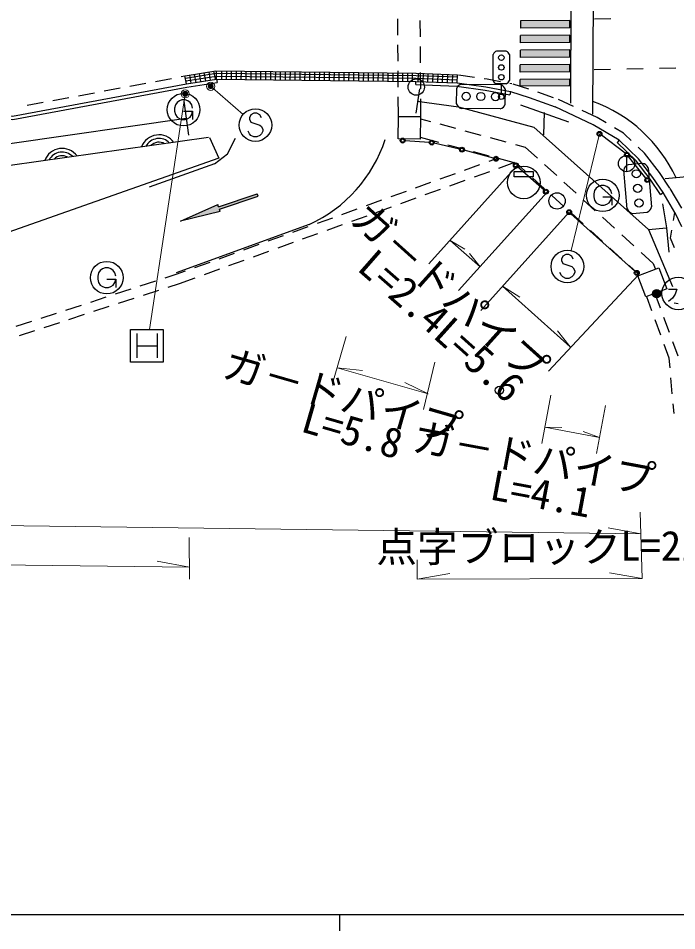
# Model space of a CAD drawing. Units: millimetres, scale not verified. Extents: x 40000 to 680000, y 20000 to 380000.
# Drawn here: x 348312 to 388683, y 204000 to 259997 of the extents above; entities that cross this region are included whole.
import ezdxf
from ezdxf.enums import TextEntityAlignment as Align

# ---------------------------------------------------------------- set-up
doc = ezdxf.new("R2010")
doc.units = ezdxf.units.MM
doc.header["$LTSCALE"] = 1000
doc.header["$PDMODE"] = 32
doc.header["$PDSIZE"] = 500
for name, color, linetype, lineweight in [('M-BGD', 7, 'Continuous', 25), ('M-BGD-EXST', 7, 'Continuous', 25), ('M-STR-HTXT', 7, 'Continuous', 13), ('M-STR-STRC', 7, 'Continuous', 25), ('M-TTL-BAND', 7, 'Continuous', 25)]:
    doc.layers.add(name, color=color, linetype=linetype, lineweight=lineweight)
doc.styles.add('ＭＳ ゴシック', font='')
doc.styles.get('ＭＳ ゴシック').set_extended_font_data('MS Gothic')

msp = doc.modelspace()

# ---------------------------------------------------------------- hatches: boundary and pattern name
at = {"layer": 'M-BGD'}
for points in [[(379105, 259833), (379103, 259383), (382137, 259416), (382139, 259866)], [(379101, 258933), (379099, 258483), (382132, 258516), (382134, 258966)], [(379097, 258033), (379095, 257583), (382128, 257616), (382130, 258066)], [(379092, 257133), (379090, 256683), (382124, 256716), (382126, 257166)], [(379088, 256233), (379087, 255836), (382073, 255859), (382119, 255859), (382121, 256266)], [(358250, 247546), (360691, 248132), (360643, 248275), (363011, 249074), (362963, 249217), (360595, 248417), (360547, 248559)]]:
    msp.add_hatch(color=256, dxfattribs=at).paths.add_polyline_path(points)

# ---------------------------------------------------------------- linework, layer by layer
for p, q in [((371557, 259965), (371564, 258965)), ((372964, 258861), (372957, 259861)), ((379105, 259833), (379103, 259383)), ((382139, 259866), (379105, 259833)), ((382137, 259416), (382139, 259866)), ((383651, 259961), (384650, 259985)), ((382137, 259416), (379103, 259383)), ((379099, 258483), (379101, 258933)), ((382134, 258966), (379101, 258933)), ((382132, 258516), (382134, 258966)), ((371568, 258365), (371575, 257365)), ((372975, 257261), (372968, 258261)), ((382132, 258516), (379099, 258483)), ((379095, 257583), (379097, 258033)), ((382128, 257616), (379095, 257583)), ((382130, 258066), (379097, 258033)), ((382128, 257616), (382130, 258066)), ((379090, 256683), (379092, 257133)), ((382126, 257166), (379092, 257133)), ((382124, 256716), (382126, 257166)), ((358541, 256459), (360430, 256761)), ((360442, 256601), (358566, 256301)), ((358916, 256012), (358825, 256504)), ((359212, 256060), (359121, 256551)), ((359509, 256107), (359417, 256599)), ((359805, 256154), (359714, 256646)), ((360101, 256202), (360010, 256693)), ((360398, 256249), (360306, 256741)), ((360430, 256761), (372696, 256625)), ((372698, 256465), (360442, 256601)), ((360467, 256260), (360473, 256760)), ((360773, 256757), (360767, 256257)), ((361073, 256754), (361067, 256254)), ((361373, 256750), (361367, 256250)), ((361673, 256747), (361667, 256247)), ((361973, 256744), (361967, 256244)), ((362273, 256740), (362267, 256240)), ((362573, 256737), (362567, 256237)), ((362873, 256734), (362867, 256234)), ((363173, 256730), (363167, 256230)), ((363473, 256727), (363467, 256227)), ((363773, 256724), (363767, 256224)), ((364073, 256720), (364067, 256221)), ((364373, 256717), (364367, 256217)), ((364673, 256714), (364667, 256214)), ((364973, 256711), (364967, 256211)), ((365273, 256707), (365267, 256207)), ((365573, 256704), (365567, 256204)), ((365873, 256701), (365867, 256201)), ((366173, 256697), (366167, 256197)), ((366473, 256694), (366467, 256194)), ((366773, 256691), (366767, 256191)), ((367073, 256687), (367067, 256187)), ((367373, 256684), (367367, 256184)), ((367672, 256681), (367667, 256181)), ((367972, 256677), (367967, 256177)), ((368272, 256674), (368267, 256174)), ((368572, 256671), (368567, 256171)), ((368872, 256667), (368867, 256168)), ((369172, 256664), (369167, 256164)), ((369472, 256661), (369467, 256161)), ((369772, 256657), (369767, 256158)), ((370072, 256654), (370067, 256154)), ((370372, 256651), (370367, 256151)), ((370672, 256648), (370667, 256148)), ((370972, 256644), (370967, 256144)), ((371272, 256641), (371267, 256141)), ((371572, 256638), (371567, 256138)), ((371579, 256765), (371586, 255765)), ((371872, 256634), (371867, 256134)), ((372172, 256631), (372167, 256131)), ((372472, 256628), (372467, 256128)), ((372708, 256625), (375248, 256534)), ((372832, 256120), (372850, 256620)), ((372986, 255661), (372980, 256661)), ((373132, 256109), (373150, 256609)), ((373432, 256099), (373449, 256598)), ((373731, 256088), (373749, 256588)), ((374031, 256077), (374049, 256577)), ((374331, 256066), (374349, 256566)), ((374631, 256056), (374649, 256555)), ((374931, 256045), (374948, 256545)), ((375230, 256034), (375248, 256534)), ((375302, 256529), (376291, 256387)), ((382124, 256716), (379090, 256683)), ((384624, 256846), (383625, 256830)), ((384625, 256846), (384624, 256846)), ((386623, 256886), (385625, 256865)), ((386625, 256886), (386623, 256886)), ((388623, 256936), (387625, 256910)), ((388624, 256936), (388623, 256936)), ((355148, 255828), (356131, 256011)), ((356721, 256121), (357704, 256303)), ((358294, 256413), (358528, 256456)), ((358620, 255965), (358528, 256456)), ((360455, 256430), (358593, 256133)), ((358651, 255767), (360499, 256063)), ((372694, 256295), (360455, 256430)), ((360467, 256260), (360499, 256063)), ((372683, 255925), (372690, 256125)), ((372683, 255925), (375223, 255834)), ((375236, 256204), (372694, 256295)), ((375243, 256374), (372698, 256465)), ((376885, 256301), (377060, 256276)), ((377060, 256276), (377869, 256122)), ((378458, 256010), (378577, 255987)), ((378635, 255972), (379588, 255669)), ((379087, 255836), (379088, 256233)), ((382121, 256266), (379088, 256233)), ((382124, 255859), (382121, 256266)), ((352002, 255244), (352985, 255427)), ((353575, 255536), (354558, 255719)), ((372699, 254166), (372930, 255664)), ((378484, 255496), (378446, 255299)), ((382073, 255859), (379087, 255836)), ((380156, 255475), (381098, 255139)), ((382124, 255859), (382073, 255859)), ((348856, 254659), (349839, 254842)), ((350429, 254952), (351412, 255134)), ((358465, 254900), (358752, 252821)), ((371590, 255165), (371598, 253960)), ((372998, 253970), (372991, 255061)), ((382349, 254586), (381438, 255017)), ((379106, 254684), (382038, 253631)), ((383803, 253899), (382892, 254330)), ((372972, 253827), (373577, 253664)), ((380554, 254208), (380517, 252833)), ((384352, 253571), (383803, 253899)), ((374156, 253508), (375121, 253247)), ((385418, 252936), (384868, 253264)), ((372961, 252691), (374072, 252391)), ((375701, 253091), (376666, 252831)), ((377245, 252674), (378211, 252414)), ((385515, 251712), (384066, 252812)), ((385508, 252868), (385418, 252936)), ((385893, 252498), (385508, 252868)), ((373512, 252377), (372029, 252480)), ((375367, 251966), (373808, 252332)), ((374651, 252235), (375617, 251975)), ((378790, 252258), (379395, 252094)), ((379395, 252094), (380140, 251417)), ((385162, 252507), (385023, 252362)), ((386712, 251714), (386326, 252083)), ((377456, 251413), (375658, 251893)), ((376196, 251818), (377161, 251558)), ((385610, 251582), (385610, 250582)), ((386785, 250184), (385728, 251504)), ((387619, 250527), (386712, 251714)), ((360351, 251064), (356331, 249628)), ((376599, 251002), (375659, 250662)), ((377729, 251411), (377163, 251206)), ((377741, 251401), (378852, 251102)), ((378729, 251135), (377761, 250785)), ((378852, 251102), (379400, 250603)), ((380549, 249457), (378929, 250874)), ((380583, 251014), (381323, 250341)), ((375094, 250458), (374154, 250118)), ((377197, 250580), (376256, 250240)), ((378719, 250589), (379885, 250589)), ((378719, 250256), (378719, 250589)), ((379885, 250589), (379885, 250256)), ((388267, 249579), (387619, 250527)), ((373590, 249914), (372649, 249574)), ((375692, 250036), (374751, 249696)), ((379885, 250256), (378719, 250256)), ((379844, 250199), (380584, 249527)), ((381767, 249937), (382507, 249265)), ((360595, 248417), (362963, 249217)), ((363011, 249074), (362963, 249217)), ((372085, 249370), (371145, 249030)), ((374187, 249492), (373247, 249152)), ((387690, 249183), (387855, 249296)), ((389004, 248342), (388284, 249552)), ((360643, 248275), (363011, 249074)), ((370580, 248826), (369640, 248486)), ((372683, 248948), (371742, 248608)), ((381028, 249123), (381768, 248450)), ((382951, 248861), (383691, 248188)), ((358250, 247546), (360547, 248559)), ((360691, 248132), (358250, 247546)), ((360595, 248417), (360547, 248559)), ((360691, 248132), (360643, 248275)), ((369076, 248282), (368135, 247942)), ((371178, 248404), (370237, 248064)), ((387820, 248604), (388047, 247135)), ((388489, 247590), (388574, 248086)), ((388574, 248086), (388979, 247208)), ((367571, 247738), (366631, 247398)), ((369673, 247860), (368733, 247520)), ((386122, 244473), (382199, 247998)), ((382212, 248047), (382952, 247374)), ((384135, 247785), (384875, 247112)), ((366148, 247346), (357983, 244381)), ((366066, 247194), (365126, 246854)), ((368169, 247316), (367228, 246976)), ((383395, 246970), (384135, 246298)), ((386943, 247043), (388419, 243545)), ((388047, 247135), (388200, 245643)), ((388304, 246502), (388389, 246999)), ((364562, 246650), (363621, 246310)), ((366664, 246772), (365723, 246432)), ((385319, 246708), (386059, 246035)), ((388541, 245909), (388304, 246502)), ((363057, 246106), (362117, 245766)), ((365159, 246228), (364219, 245888)), ((384579, 245894), (385319, 245221)), ((361552, 245562), (360612, 245222)), ((363654, 245684), (362714, 245344)), ((386503, 245632), (387247, 244955)), ((360048, 245018), (359107, 244678)), ((362150, 245140), (361209, 244800)), ((385763, 244817), (386312, 244319)), ((387247, 244955), (387369, 244633)), ((357977, 244270), (357296, 244048)), ((358543, 244474), (357977, 244270)), ((360645, 244596), (359705, 244256)), ((386312, 244319), (386340, 244244)), ((356726, 243863), (355775, 243553)), ((358172, 243702), (357486, 243479)), ((359140, 244052), (358172, 243702)), ((355204, 243368), (354253, 243058)), ((356916, 243293), (355965, 242984)), ((387683, 242205), (387360, 243085)), ((353682, 242873), (352731, 242563)), ((355394, 242799), (354443, 242489)), ((387154, 242050), (386844, 242896)), ((352161, 242378), (351210, 242069)), ((353873, 242304), (352922, 241994)), ((349118, 241388), (348167, 241079)), ((350639, 241883), (349688, 241574)), ((352351, 241809), (351400, 241499)), ((387704, 240548), (387360, 241487)), ((388233, 240703), (387889, 241642)), ((349308, 240819), (348357, 240510)), ((350830, 241314), (349879, 241005)), ((355199, 238902), (355199, 240902)), ((355199, 240902), (357199, 240902)), ((357199, 240902), (357199, 238902)), ((355574, 240652), (355574, 239152)), ((356824, 240652), (356824, 239152)), ((355574, 239902), (356824, 239902)), ((388221, 239139), (387911, 239985)), ((388763, 239260), (388440, 240140)), ((388273, 238537), (388221, 239139)), ((357199, 238902), (355199, 238902)), ((388412, 236943), (388325, 237939)), ((388517, 235742), (388464, 236345))]:
    msp.add_line(p, q, dxfattribs=at)
for points in [[(332816, 254448), (347962, 253985), (358620, 255965), (360467, 256260), (372690, 256125), (375230, 256034), (376977, 255783), (378484, 255496)], [(332791, 254249), (347978, 253784), (358656, 255768)], [(375202, 255836), (376944, 255585), (378446, 255299)], [(378484, 255496), (379645, 255127), (381224, 254565)], [(372772, 254913), (375310, 254571), (379915, 253311), (386943, 247043), (388047, 247135)], [(388574, 248086), (387855, 249296), (387214, 250234), (386338, 251380), (385162, 252507), (383567, 253457), (381224, 254565)], [(333303, 252776), (347794, 252309), (358596, 253872)], [(360045, 252688), (360612, 251420), (347670, 246841), (345300, 246285), (326872, 241125)], [(359975, 252673), (347813, 250970), (332782, 251435)], [(360351, 251064), (361132, 251685), (361624, 252638)], [(387690, 249183), (387051, 250116), (386188, 251246), (385023, 252362)]]:
    msp.add_lwpolyline(points, dxfattribs=at)
for points in [[(371610, 252593), (371623, 253971), (372973, 253958), (372960, 252580)], [(387588, 244690), (388077, 243401), (386782, 242909), (386292, 244198)]]:
    msp.add_lwpolyline(points, close=True, dxfattribs=at)
for centre, radius in [((371879, 252491), 150), ((371879, 252491), 120), ((371879, 252491), 100), ((383946, 252902), 150), ((383946, 252902), 120), ((383946, 252902), 100), ((373662, 252366), 150), ((373662, 252366), 120), ((373662, 252366), 100), ((375513, 251932), 150), ((375513, 251932), 120), ((375513, 251932), 100), ((377601, 251374), 150), ((377601, 251374), 120), ((377601, 251374), 100), ((385610, 251082), 500), ((385634, 251621), 150), ((385634, 251621), 120), ((385634, 251621), 100), ((379302, 249923), 1000), ((378816, 250973), 150), ((378816, 250973), 120), ((378816, 250973), 100), ((386878, 250067), 150), ((386878, 250067), 120), ((386878, 250067), 100), ((380661, 249358), 150), ((380661, 249358), 120), ((380661, 249358), 100), ((382087, 248098), 150), ((382087, 248098), 120), ((382087, 248098), 100), ((386233, 244372), 150), ((386233, 244372), 120), ((386233, 244372), 100)]:
    msp.add_circle(centre, radius, dxfattribs=at)
for centre, radius, start, end in [((380448, 246408), 9029, 24.8727, 69.9453), ((356939, 251710), 1133, 36.043, 159.898), ((356939, 251710), 907, 44.0024, 151.9386), ((362576, 255225), 8651, 294.3855, 342.0911), ((350997, 250878), 1133, 36.043, 159.898), ((356939, 251710), 680, 59.6277, 136.3132), ((350997, 250878), 907, 44.0024, 151.9386), ((350997, 250878), 680, 59.6277, 136.3132)]:
    msp.add_arc(centre, radius, start, end, dxfattribs=at)
msp.add_point((377803, 237164), dxfattribs=at)
at = {"layer": 'M-BGD-EXST'}
for p, q in [((358049, 254837), (357949, 254687)), ((358199, 254937), (358049, 254837)), ((358349, 254987), (358199, 254937)), ((358549, 254987), (358349, 254987)), ((358699, 254937), (358549, 254987)), ((358849, 254837), (358699, 254937)), ((358949, 254687), (358849, 254837)), ((357949, 254687), (357899, 254487)), ((357899, 254487), (357899, 254287)), ((357899, 254287), (357949, 254087)), ((358449, 254287), (358999, 254287)), ((358999, 254487), (358949, 254687)), ((358949, 254087), (358999, 254287)), ((358999, 254287), (358999, 253787)), ((357949, 254087), (358049, 253937)), ((358049, 253937), (358199, 253837)), ((358199, 253837), (358349, 253787)), ((358349, 253787), (358549, 253787)), ((358549, 253787), (358699, 253837)), ((358699, 253837), (358849, 253937)), ((358849, 253937), (358949, 254087)), ((383644, 249429), (383594, 249229)), ((383594, 249229), (383594, 249029)), ((383744, 249579), (383644, 249429)), ((383894, 249679), (383744, 249579)), ((384044, 249729), (383894, 249679)), ((384244, 249729), (384044, 249729)), ((384394, 249679), (384244, 249729)), ((384544, 249579), (384394, 249679)), ((384644, 249429), (384544, 249579)), ((384694, 249229), (384644, 249429)), ((383594, 249029), (383644, 248829)), ((383644, 248829), (383744, 248679)), ((383744, 248679), (383894, 248579)), ((384144, 249029), (384694, 249029)), ((384394, 248579), (384544, 248679)), ((384544, 248679), (384644, 248829)), ((384644, 248829), (384694, 249029)), ((384694, 249029), (384694, 248529)), ((383894, 248579), (384044, 248529)), ((384044, 248529), (384244, 248529)), ((384244, 248529), (384394, 248579)), ((353236, 244377), (353186, 244177)), ((353186, 244177), (353186, 243977)), ((353336, 244527), (353236, 244377)), ((353486, 244627), (353336, 244527)), ((353636, 244677), (353486, 244627)), ((353836, 244677), (353636, 244677)), ((353986, 244627), (353836, 244677)), ((354136, 244527), (353986, 244627)), ((354236, 244377), (354136, 244527)), ((354286, 244177), (354236, 244377)), ((353186, 243977), (353236, 243777)), ((353236, 243777), (353336, 243627)), ((353336, 243627), (353486, 243527)), ((353736, 243977), (354286, 243977)), ((353986, 243527), (354136, 243627)), ((354136, 243627), (354236, 243777)), ((354236, 243777), (354286, 243977)), ((354286, 243977), (354286, 243477)), ((353486, 243527), (353636, 243477)), ((353636, 243477), (353836, 243477)), ((353836, 243477), (353986, 243527)), ((388179, 243362), (388679, 243362)), ((388579, 243062), (388429, 242812)), ((388679, 243362), (388579, 243062)), ((388429, 242812), (388179, 242612)), ((388779, 242462), (388529, 242512))]:
    msp.add_line(p, q, dxfattribs=at)
for centre in [(358449, 254387), (384144, 249129), (353736, 244077), (388779, 243112)]:
    msp.add_circle(centre, 1000, dxfattribs=at)
at = {"layer": 'M-STR-HTXT'}
for p, q in [((360222, 255717), (362091, 254100)), ((358520, 255206), (356350, 240901)), ((383946, 252902), (382213, 245736)), ((378909, 250955), (373486, 244921)), ((380732, 249316), (375310, 243282)), ((382087, 248098), (376665, 242065)), ((376631, 244752), (374785, 246367)), ((374785, 246367), (375684, 245821)), ((376631, 244752), (375971, 245570)), ((386340, 244244), (380811, 238339)), ((382148, 239826), (378002, 243552)), ((378002, 243552), (379071, 242883)), ((382148, 239826), (381369, 240818)), ((368409, 240475), (367577, 237593)), ((367855, 238554), (373434, 236943)), ((367855, 238554), (369422, 238384)), ((373860, 238901), (373156, 235982)), ((373434, 236943), (372017, 237635)), ((380963, 236861), (380414, 233911)), ((384306, 236239), (383758, 233289)), ((380597, 234894), (383940, 234273)), ((380597, 234894), (381648, 234883)), ((383940, 234273), (382956, 234640)), ((386443, 229681), (386555, 225620)), ((386480, 228348), (330434, 229103)), ((386480, 228348), (384485, 228725)), ((358818, 225574), (358798, 228131)), ((311275, 226923), (358812, 226308)), ((358812, 226308), (356819, 226684)), ((372777, 225575), (372765, 226760)), ((372777, 225575), (374775, 225932)), ((386555, 225620), (384556, 225963)), ((372777, 225575), (386555, 225620))]:
    msp.add_line(p, q, dxfattribs=at)
for centre, radius in [((360109, 255816), 150), ((360109, 255816), 120), ((358543, 255354), 150), ((358543, 255354), 120), ((358543, 255354), 90), ((358543, 255354), 60), ((358543, 255354), 30), ((358543, 255354), 20), ((360109, 255816), 90), ((360109, 255816), 60), ((360109, 255816), 30), ((360109, 255816), 20)]:
    msp.add_circle(centre, radius, dxfattribs=at)
for p in [(360109, 255816), (358543, 255354)]:
    msp.add_point(p, dxfattribs=at)
at = {"layer": 'M-STR-STRC'}
for p, q in [((382189, 254778), (382280, 273645)), ((383540, 254104), (383625, 273678)), ((377427, 256180), (377431, 257780)), ((378232, 257977), (377632, 257979)), ((378431, 257777), (378427, 256177)), ((375481, 255957), (377881, 255932)), ((378226, 255977), (377626, 255979)), ((377926, 255978), (377924, 255345)), ((375178, 255660), (375169, 254760)), ((378169, 254729), (378178, 255629)), ((377865, 254432), (375466, 254457)), ((362579, 254077), (362488, 253895)), ((362488, 253895), (362488, 253805)), ((362488, 253805), (362579, 253623)), ((362760, 254168), (362579, 254077)), ((362942, 254168), (362760, 254168)), ((363124, 254077), (362942, 254168)), ((363215, 253895), (363124, 254077)), ((362579, 253623), (363124, 253441)), ((363124, 253441), (363215, 253350)), ((363215, 253350), (363306, 253168)), ((363306, 253168), (363306, 253077)), ((362488, 252895), (362397, 253077)), ((362579, 252805), (362488, 252895)), ((362760, 252714), (362579, 252805)), ((362942, 252714), (362760, 252714)), ((363124, 252805), (362942, 252714)), ((363215, 252895), (363124, 252805)), ((363306, 253077), (363215, 252895)), ((386598, 251093), (385701, 251010)), ((403068, 251421), (387967, 250149)), ((385651, 248294), (385430, 250684)), ((386924, 250822), (387144, 248432)), ((385977, 248023), (386873, 248106)), ((381704, 245398), (381613, 245216)), ((381886, 245489), (381704, 245398)), ((382068, 245489), (381886, 245489)), ((382250, 245398), (382068, 245489)), ((382341, 245216), (382250, 245398)), ((381613, 245216), (381613, 245126)), ((381613, 245126), (381704, 244944)), ((381704, 244944), (382250, 244762)), ((382250, 244762), (382341, 244671)), ((381613, 244216), (381522, 244398)), ((381704, 244126), (381613, 244216)), ((382341, 244216), (382250, 244126)), ((382341, 244671), (382431, 244489)), ((382431, 244398), (382341, 244216)), ((382431, 244489), (382431, 244398)), ((381886, 244035), (381704, 244126)), ((382068, 244035), (381886, 244035)), ((382250, 244126), (382068, 244035))]:
    msp.add_line(p, q, dxfattribs=at)
for centre, radius in [((377931, 257578), 167), ((377929, 256978), 167), ((377927, 256378), 167), ((372716, 255776), 500), ((375773, 255204), 250), ((376673, 255194), 250), ((377573, 255185), 250), ((377924, 255178), 167), ((362851, 253441), 1000), ((386205, 250454), 250), ((386287, 249558), 250), ((381347, 248786), 500), ((386370, 248662), 250), ((381977, 244762), 1000), ((387457, 243094), 250), ((387457, 243094), 204), ((387457, 243094), 159), ((387457, 243094), 114), ((387457, 243094), 68.2), ((387457, 243094), 22.7)]:
    msp.add_circle(centre, radius, dxfattribs=at)
for centre, radius, start, end in [((377717, 257693), 299, 106.6168, 163.0587), ((378119, 257666), 331, 19.5417, 70.1338), ((375610, 255522), 454, 106.5349, 162.2837), ((377695, 256247), 277, 194.1513, 255.5242), ((377721, 255479), 480, 18.2059, 70.6127), ((378150, 256255), 288, 285.3692, 344.3062), ((375612, 254897), 464, 197.2287, 251.5899), ((377718, 254885), 477, 287.9795, 340.8391), ((385884, 250583), 464, 113.0871, 167.4482), ((386504, 250649), 454, 22.3933, 78.142), ((386087, 248487), 477, 203.8379, 256.6974), ((386677, 248544), 480, 294.0642, 346.4711)]:
    msp.add_arc(centre, radius, start, end, dxfattribs=at)
at = {"layer": 'M-TTL-BAND'}
for p, q in [((40000, 205000), (579000, 205000)), ((368000, 205000), (368000, 204000))]:
    msp.add_line(p, q, dxfattribs=at)

# ---------------------------------------------------------------- texts
at = {"layer": 'M-STR-HTXT', "style": 'ＭＳ ゴシック'}
for s, rotation, p in [('ガ－ドパイプ', 318.055, (368223, 247137)), ('L=2.4', 318.811, (368646, 244172)), ('L=5.6', 318.055, (373289, 240051)), ('ガ－ドパイプ', 343.892, (360585, 237490)), ('L=5.8', 343.892, (365398, 234130)), ('ガ－ドパイプ', 349.463, (372298, 232936)), ('L=4.1', 349.463, (377044, 229941))]:
    msp.add_text(s, height=1833, rotation=rotation, dxfattribs=at).set_placement(p, align=Align.BOTTOM_LEFT)
for s, p in [('点字ブロック', (370257, 226079)), ('L=21.0', (385215, 226160))]:
    msp.add_text(s, height=1833, dxfattribs=at).set_placement(p, align=Align.BOTTOM_LEFT)

doc.saveas('drawing.dxf')
